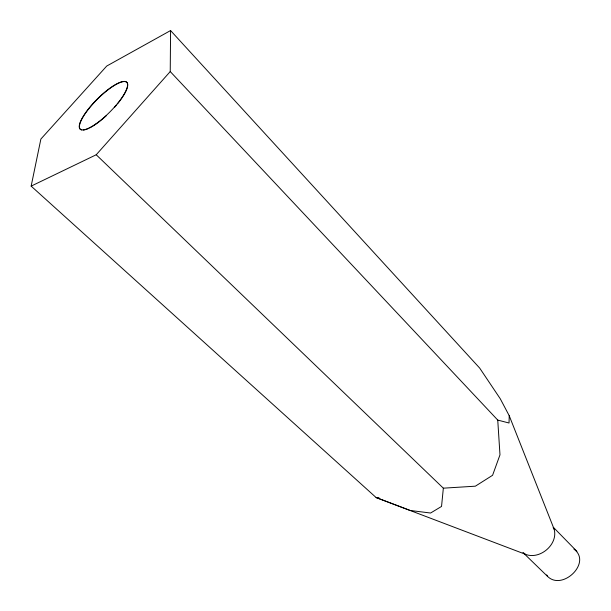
<?xml version="1.0" encoding="UTF-8"?>
<svg xmlns="http://www.w3.org/2000/svg" width="611" height="611" viewBox="0 0 611 611"><rect width="100%" height="100%" fill="white"/><g stroke="black" fill="none" stroke-linecap="round" stroke-linejoin="round"><path stroke-width="0.92" d="M96.217 154.766L170.232 71.563L170.576 30.55L106.734 66.041L40.876 139.048L31.153 186.118L376.132 497.56L410.164 510.468L430.579 513.026L441.539 506.435L443.342 488.174L96.217 154.766L31.153 186.118M170.576 30.55L479.673 368.066L500.264 398.762L509.23 415.74L509.032 423.011L497.744 420.085L170.232 71.563M378.98 497.713L376.132 497.56M443.342 488.174L475.366 486.18L492.581 475.289L499.981 454.844L497.744 420.085M376.315 497.637L525.185 554.192C539.589 560.325 558.439 544.454 554.146 529.21L509.23 415.74M573.912 549.106C592.158 562.441 562.639 591.127 547.655 576.494L522.963 552.52M523.742 553.031L525.185 554.192M553.467 527.423L576.921 551.366M553.154 527.652L554.146 529.21M546.7 574.898L547.655 576.494M81.66 129.944A33.025 9.035 -45.1 0 1 92.131 104.817A33.025 9.035 -45.1 0 1 124.148 81.553A33.025 9.035 -45.1 0 1 117.434 103.946M116.227 105.398A33.025 9.035 -45.1 0 1 114.349 107.551M106.322 115.7A33.025 9.035 -45.1 0 1 89.786 127.859M88.931 128.287A33.025 9.035 -45.1 0 1 83.188 130.051M96.171 123.682A33.025 9.028 -45.1 0 0 126.996 82.577A33.025 9.028 -45.1 0 0 87.075 110.675A33.025 9.028 -45.1 0 0 96.171 123.682"/></g></svg>
